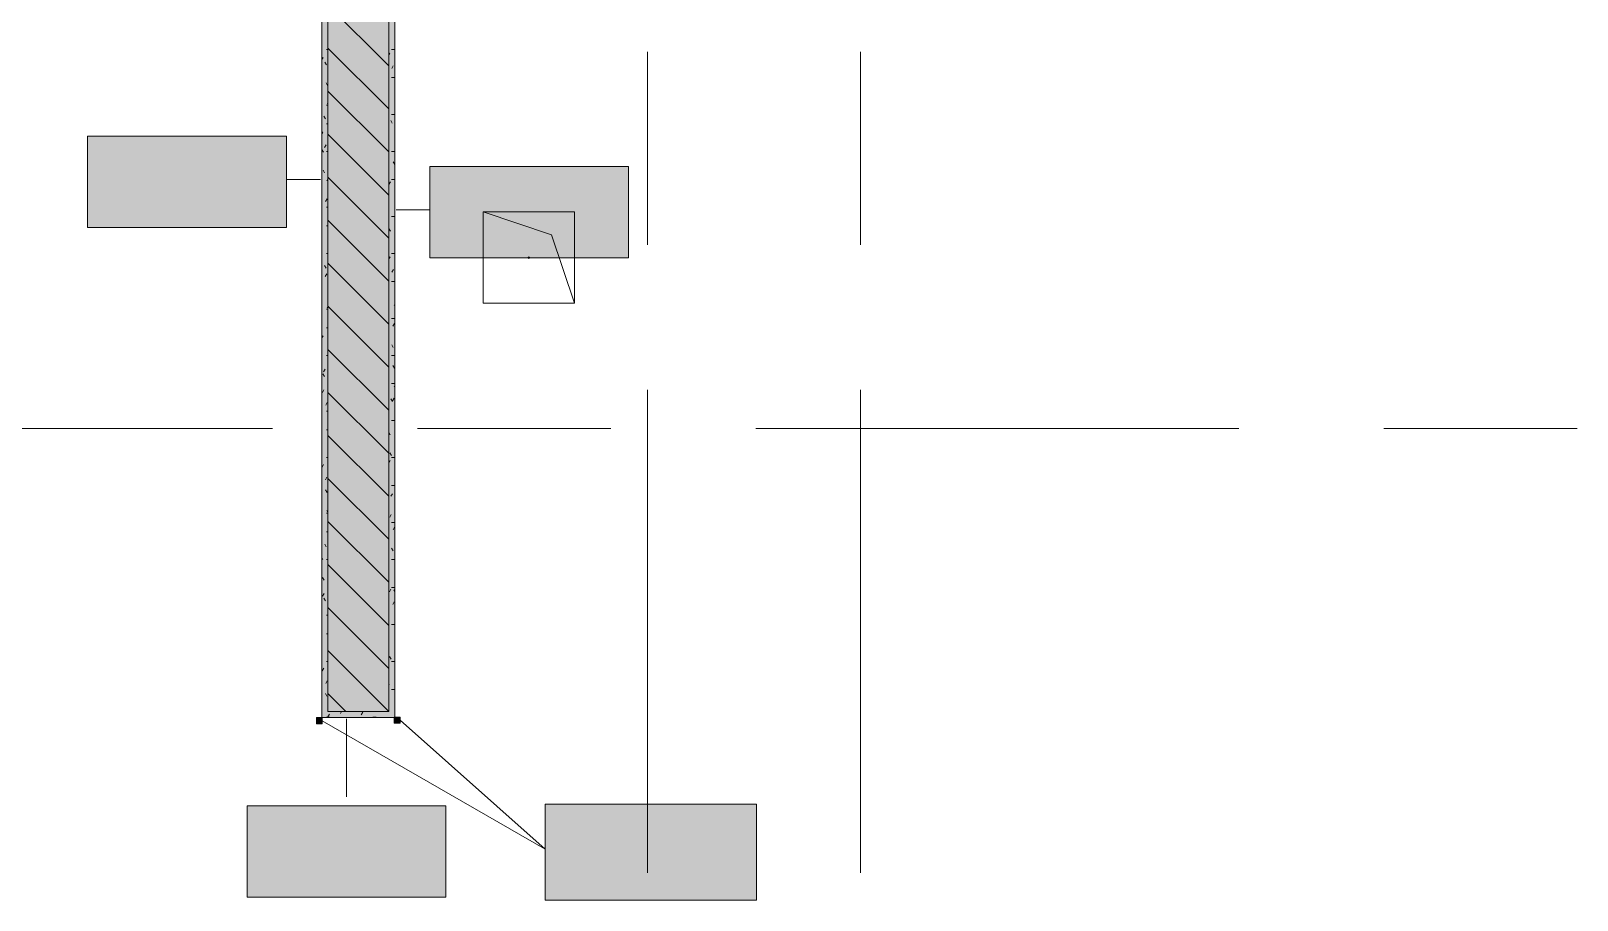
# Model space of a CAD drawing. Header units: millimetres. Extents: x -3817 to 677485, y -22715 to 103890.
# Drawn here: x 58677 to 63758, y 15362 to 18218 of the extents above; entities that cross this region are included whole.
import ezdxf

# ---------------------------------------------------------------- set-up
doc = ezdxf.new("R2010")
doc.units = ezdxf.units.MM
doc.layers.add('PDF _Геометрия', color=7, linetype='Continuous', true_color=0x1d1d1d)
doc.layers.add('PDF _Сплошная заливка', color=7, linetype='Continuous', true_color=0xffffff)

msp = doc.modelspace()

# ---------------------------------------------------------------- hatches: boundary and pattern name
at = {"layer": 'PDF _Сплошная заливка', "transparency": 33554559}
for points in [[(59653.3, 15981.3), (59853.3, 15981.3), (59853.3, 18981.3), (59653.3, 18981.3), (59653.3, 17971.4)], [(59853.3, 15981.3), (59873.3, 15981.3), (59873.3, 18981.3), (59853.3, 18981.3), (59853.3, 17971.4)]]:
    msp.add_hatch(color=256, dxfattribs=at).paths.add_polyline_path(points)

# ---------------------------------------------------------------- linework, layer by layer
at = {"layer": 'PDF _Геометрия', "color": 9, "lineweight": 9, "true_color": 0xc0c0c0}
msp.add_lwpolyline([(60433.3, 18661.3), (60453.3, 18661.3), (60973.3, 18661.3), (60973.3, 18681.3), (60973.3, 19201.3), (60953.3, 19201.3), (59653.3, 19201.3), (59633.3, 19201.3), (59633.3, 15961.3), (59653.3, 15961.3), (59873.3, 15961.3), (59873.3, 15981.3)], dxfattribs=at)
at = {"layer": 'PDF _Геометрия', "color": 7, "lineweight": 9}
for points in [[(59653.3, 15981.3), (59653.3, 18981.3), (59653.3, 15981.3), (59853.3, 15981.3), (59853.3, 18981.3), (59853.3, 15981.3)], [(59873.3, 15981.3), (59873.3, 18961.3)], [(59629.3, 17730.3), (59516.8, 17730.3)], [(59877.3, 17630.6), (59988.2, 17630.6)], [(60163.3, 17623.3), (60388.3, 17548.3), (60463.3, 17323.3)], [(59634.8, 15951.3), (60367.5, 15529.5), (59890.8, 15953.3)], [(59714.3, 15957.3), (59714.3, 15701.5)]]:
    msp.add_lwpolyline(points, dxfattribs=at)
at = {"layer": 'PDF _Геометрия', "lineweight": 9}
for points in [[(59853.3, 18103.2), (59653.3, 18303.2)], [(59853.3, 17961.8), (59653.3, 18161.8)], [(59853.3, 17820.4), (59653.3, 18020.4)], [(59853.3, 17678.9), (59653.3, 17878.9)], [(59853.3, 17537.5), (59653.3, 17737.5)], [(59853.3, 17396.1), (59653.3, 17596.1)], [(59853.3, 17254.7), (59653.3, 17454.7)], [(59853.3, 17113.2), (59653.3, 17313.2)], [(59853.3, 16971.8), (59653.3, 17171.8)], [(59853.3, 16830.4), (59653.3, 17030.4)], [(59853.3, 16689), (59653.3, 16889)], [(59853.3, 16547.6), (59653.3, 16747.6)], [(59853.3, 16406.1), (59653.3, 16606.1)], [(59853.3, 16264.7), (59653.3, 16464.7)], [(59853.3, 16123.3), (59653.3, 16323.3)], [(59853.3, 15981.9), (59653.3, 16181.9)], [(59712.4, 15981.3), (59653.3, 16040.5)]]:
    msp.add_lwpolyline(points, dxfattribs=at)
at = {"layer": 'PDF _Геометрия', "color": 253, "lineweight": 9, "true_color": 0x9b9b9b}
for points in [[(59648.8, 18157.2), (59653.3, 18157.2)], [(59856.6, 18145.4), (59853.3, 18139.6)], [(59862.1, 18157.2), (59872.2, 18157.2)], [(59637.3, 18131.2), (59633.3, 18124.3)], [(59648.2, 18107.3), (59643.2, 18116)], [(59867.8, 18103.7), (59862.7, 18095)], [(59652.3, 18039.3), (59647.3, 18048)], [(59862.1, 18065.7), (59872.2, 18065.7)], [(59645.2, 17929.6), (59640.2, 17938.3)], [(59648.8, 17974.3), (59653.3, 17974.3)], [(59653.3, 17976.6), (59651.4, 17979.9)], [(59862.1, 17943.8), (59872.2, 17943.8)], [(59634.1, 17888), (59633.3, 17889.4)], [(59636.2, 17885.5), (59633.3, 17880.5)], [(59648.8, 17913.3), (59653.3, 17913.3)], [(59864.6, 17915.4), (59859.5, 17924.2)], [(59647.3, 17843.9), (59642.3, 17835.1)], [(59638.2, 17819.9), (59633.3, 17828.4)], [(59648.8, 17821.9), (59653.3, 17821.9)], [(59862.1, 17821.9), (59872.2, 17821.9)], [(59872.7, 17779.4), (59867.7, 17788.1)], [(59642.2, 17751.9), (59637.2, 17760.6)], [(59653.3, 17732.2), (59649.4, 17725.5)], [(59862.1, 17730.5), (59872.2, 17730.5)], [(59858.5, 17721.9), (59853.5, 17713.2)], [(59650.3, 17666.2), (59645.3, 17657.4)], [(59648.8, 17639), (59653.3, 17639)], [(59648.8, 17578.1), (59653.3, 17578.1)], [(59862.1, 17608.5), (59872.2, 17608.5)], [(59858.6, 17560), (59853.6, 17568.8)], [(59648.8, 17486.6), (59653.3, 17486.6)], [(59862.1, 17486.6), (59872.2, 17486.6)], [(59647.4, 17438.1), (59642.4, 17446.8)], [(59857.4, 17476.2), (59853.3, 17469)], [(59868.6, 17434.6), (59863.5, 17425.9)], [(59649.2, 17420.4), (59644.2, 17411.7)], [(59862.1, 17395.2), (59872.2, 17395.2)], [(59648.8, 17303.7), (59653.3, 17303.7)], [(59653.3, 17306.1), (59650.6, 17310.8)], [(59862.1, 17273.3), (59872.2, 17273.3)], [(59873.3, 17320.8), (59870.6, 17316.2)], [(59648.8, 17242.8), (59653.3, 17242.8)], [(59871.5, 17256.9), (59866.5, 17248.2)], [(59633.3, 17218.8), (59633.3, 17218.8)], [(59637, 17216.3), (59633.3, 17209.9)], [(59867.9, 17178.2), (59862.8, 17186.9)], [(59648.8, 17151.3), (59653.3, 17151.3)], [(59862.1, 17151.3), (59872.2, 17151.3)], [(59641.4, 17082.7), (59636.4, 17091.4)], [(59644, 17106.7), (59639, 17097.9)], [(59871.9, 17110.2), (59866.9, 17118.9)], [(59640, 17038.6), (59634.9, 17029.9)], [(59862.1, 17059.9), (59872.2, 17059.9)], [(59873.3, 17046.9), (59871, 17050.9)], [(59651.1, 16997), (59646.1, 16988.3)], [(59648.8, 16968.5), (59653.3, 16968.5)], [(59864.9, 17000.5), (59859.8, 17009.2)], [(59870.5, 17011.1), (59865.4, 17002.4)], [(59853.7, 16958.9), (59853.3, 16959.7)], [(59862.1, 16938), (59872.2, 16938)], [(59648.8, 16907.5), (59653.3, 16907.5)], [(59857.8, 16890.9), (59853.3, 16898.7)], [(59648.8, 16816.1), (59653.3, 16816.1)], [(59861.9, 16822.8), (59856.8, 16831.5)], [(59862.1, 16816.1), (59872.2, 16816.1)], [(59638.9, 16792.9), (59633.8, 16784.2)], [(59858.2, 16807), (59853.3, 16798.5)], [(59650, 16751.3), (59645, 16742.5)], [(59862.1, 16724.6), (59872.2, 16724.6)], [(59650.7, 16700.9), (59645.7, 16709.6)], [(59865.3, 16697.4), (59860.2, 16688.7)], [(59648.8, 16633.2), (59653.3, 16633.2)], [(59653.3, 16635.5), (59649.8, 16641.6)], [(59861.2, 16629.3), (59856.2, 16620.6)], [(59648.8, 16572.2), (59653.3, 16572.2)], [(59862.1, 16602.7), (59872.2, 16602.7)], [(59872.4, 16587.7), (59867.3, 16579)], [(59647.7, 16523.2), (59642.7, 16531.9)], [(59867.1, 16509.1), (59862, 16517.8)], [(59636.6, 16481.6), (59633.3, 16487.3)], [(59633.7, 16479.1), (59633.3, 16478.4)], [(59648.8, 16480.8), (59653.3, 16480.8)], [(59862.1, 16480.8), (59872.2, 16480.8)], [(59640.6, 16413.5), (59635.6, 16422.3)], [(59640.8, 16369.4), (59635.7, 16360.7)], [(59860.1, 16383.6), (59855.1, 16374.9)], [(59862.1, 16389.3), (59872.2, 16389.3)], [(59873.3, 16376.4), (59870.2, 16381.7)], [(59644.7, 16345.5), (59639.7, 16354.2)], [(59871.3, 16342), (59866.2, 16333.2)], [(59633.6, 16303.9), (59633.3, 16304.4)], [(59648.8, 16297.9), (59653.3, 16297.9)], [(59862.1, 16267.4), (59872.2, 16267.4)], [(59648.8, 16236.9), (59653.3, 16236.9)], [(59861.1, 16153.7), (59856, 16162.4)], [(59639.7, 16123.7), (59634.6, 16115)], [(59648.8, 16145.5), (59653.3, 16145.5)], [(59862.1, 16145.5), (59872.2, 16145.5)], [(59650.8, 16082.1), (59645.8, 16073.4)], [(59854.9, 16069.8), (59853.3, 16067)], [(59862.1, 16054.1), (59872.2, 16054.1)], [(59649.9, 16031.7), (59644.9, 16040.5)], [(59648.8, 15962.6), (59653.3, 15962.6), (59658.8, 15962.6)], [(59657.9, 15972.4), (59653.3, 15964.4), (59652.9, 15963.7)], [(59698.3, 15981.3), (59694.5, 15974.9)], [(59767.6, 15979.5), (59762.5, 15970.8)], [(59801.2, 15962.6), (59811.2, 15962.6)]]:
    msp.add_lwpolyline(points, dxfattribs=at)
at = {"layer": 'PDF _Геометрия', "color": 253, "lineweight": 9, "true_color": 0xaaaaaa}
for points in [[(60703.3, 17514.8), (60703.3, 18149.8)], [(61403.3, 17514.8), (61403.3, 18149.8)], [(60703.3, 15451), (60703.3, 17038.5)], [(61403.3, 15451), (61403.3, 17038.5)], [(57883.8, 16911.4), (59471.3, 16911.4)], [(59947.6, 16911.4), (60582.6, 16911.4)], [(61058.8, 16911.4), (62646.3, 16911.4)], [(63122.6, 16911.4), (63757.6, 16911.4)]]:
    msp.add_lwpolyline(points, dxfattribs=at)
at = {"layer": 'PDF _Геометрия', "color": 7, "lineweight": 9}
for points in [[(59516.8, 17872.2), (58863.6, 17872.2), (58863.6, 17572.2), (59516.8, 17572.2)], [(60641.3, 17772.5), (59988.2, 17772.5), (59988.2, 17472.5), (60641.3, 17472.5)], [(60463.3, 17323.3), (60163.3, 17323.3), (60163.3, 17623.3), (60463.3, 17623.3)], [(60463.3, 17323.3), (60463.3, 17623.3), (60163.3, 17623.3), (60163.3, 17323.3)], [(60040.8, 15671.4), (59387.7, 15671.4), (59387.7, 15371.4), (60040.8, 15371.4)], [(61061.5, 15677), (60367.5, 15677), (60367.5, 15361.7), (61061.5, 15361.7)], [(61061.5, 15677), (60367.5, 15677), (60367.5, 15361.7), (61061.5, 15361.7)]]:
    msp.add_lwpolyline(points, close=True, dxfattribs=at)
at = {"layer": 'PDF _Геометрия', "color": 7, "lineweight": 20}
for points in [[(59634.8, 15961.3), (59615.3, 15961.3), (59615.3, 15941.3), (59634.8, 15941.3)], [(59890.8, 15963.4), (59871.3, 15963.4), (59871.3, 15943.3), (59890.8, 15943.3)]]:
    msp.add_lwpolyline(points, close=True, dxfattribs=at)
at = {"layer": 'PDF _Геометрия', "color": 7, "lineweight": 9}
msp.add_circle((60313.3, 17473.3), 2.5, dxfattribs=at)
at = {"layer": 'PDF _Сплошная заливка', "lineweight": 35, "transparency": 33554559}
for points in [[(59653.3, 15961.3), (59653.3, 19201.3), (59633.3, 15961.3), (59633.3, 19201.3)], [(59873.3, 15961.3), (59873.3, 15981.3), (59653.3, 15961.3), (59653.3, 15981.3)]]:
    msp.add_solid(points, dxfattribs=at)
at = {"layer": 'PDF _Сплошная заливка', "lineweight": 9, "transparency": 33554559}
for points in [[(59516.8, 17872.2), (58863.6, 17872.2), (59516.8, 17572.2), (58863.6, 17572.2)], [(60641.3, 17772.5), (59988.2, 17772.5), (60641.3, 17472.5), (59988.2, 17472.5)], [(60040.8, 15671.4), (59387.7, 15671.4), (60040.8, 15371.4), (59387.7, 15371.4)], [(61061.5, 15677), (60367.5, 15677), (61061.5, 15361.7), (60367.5, 15361.7)]]:
    msp.add_solid(points, dxfattribs=at)
at = {"layer": 'PDF _Сплошная заливка', "color": 1, "lineweight": 35, "transparency": 33554559}
for points in [[(59615.3, 15941.3), (59634.8, 15941.3), (59615.3, 15961.3), (59634.8, 15961.3)], [(59871.3, 15943.3), (59890.8, 15943.3), (59871.3, 15963.4), (59890.8, 15963.4)]]:
    msp.add_solid(points, dxfattribs=at)

doc.saveas('drawing.dxf')
